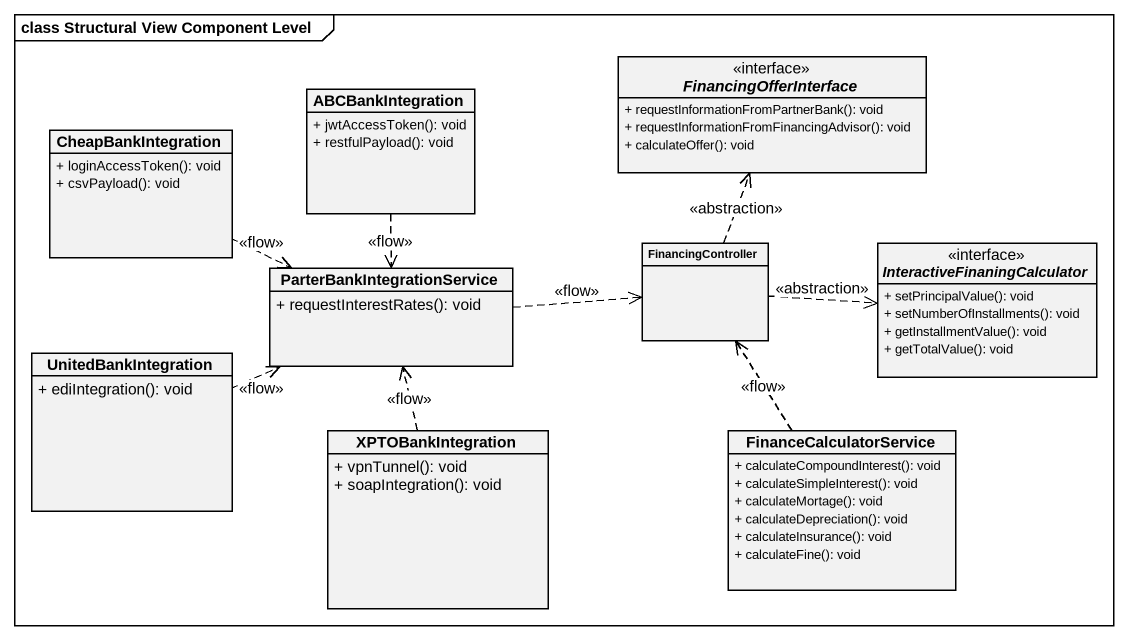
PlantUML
@startuml
mainframe class Structural View Component Level
hide circle
hide empty members
skinparam classAttributeIconSize 0
interface FinancingOfferInterface {
  + requestInformationFromPartnerBank(): void
  + requestInformationFromFinancingAdvisor(): void
  + calculateOffer(): void
}
class ABCBankIntegration {
  + jwtAccessToken(): void
  + restfulPayload(): void
}
class CheapBankIntegration {
  + loginAccessToken(): void
  + csvPayload(): void
}
class FinancingController
interface "InteractiveFinaningCalculator" as InteractiveFinaningCalculato {
  + setPrincipalValue(): void
  + setNumberOfInstallments(): void
  + getInstallmentValue(): void
  + getTotalValue(): void
}
class ParterBankIntegrationService {
  + requestInterestRates(): void
}
class UnitedBankIntegration {
  + ediIntegration(): void
}
class XPTOBankIntegration {
  + vpnTunnel(): void
  + soapIntegration(): void
}
class FinanceCalculatorService {
  + calculateCompoundInterest(): void
  + calculateSimpleInterest(): void
  + calculateMortage(): void
  + calculateDepreciation(): void
  + calculateInsurance(): void
  + calculateFine(): void
}
ABCBankIntegration ..> ParterBankIntegrationService : <<flow>>
CheapBankIntegration .right.> ParterBankIntegrationService : <<flow>>
FinancingController .up.> FinancingOfferInterface : <<abstraction>>
FinancingController .right.> InteractiveFinaningCalculato : <<abstraction>>
ParterBankIntegrationService .right.> FinancingController : <<flow>>
UnitedBankIntegration .right.> ParterBankIntegrationService : <<flow>>
XPTOBankIntegration .up.> ParterBankIntegrationService : <<flow>>
FinanceCalculatorService .up.> FinancingController : <<flow>>
@enduml
